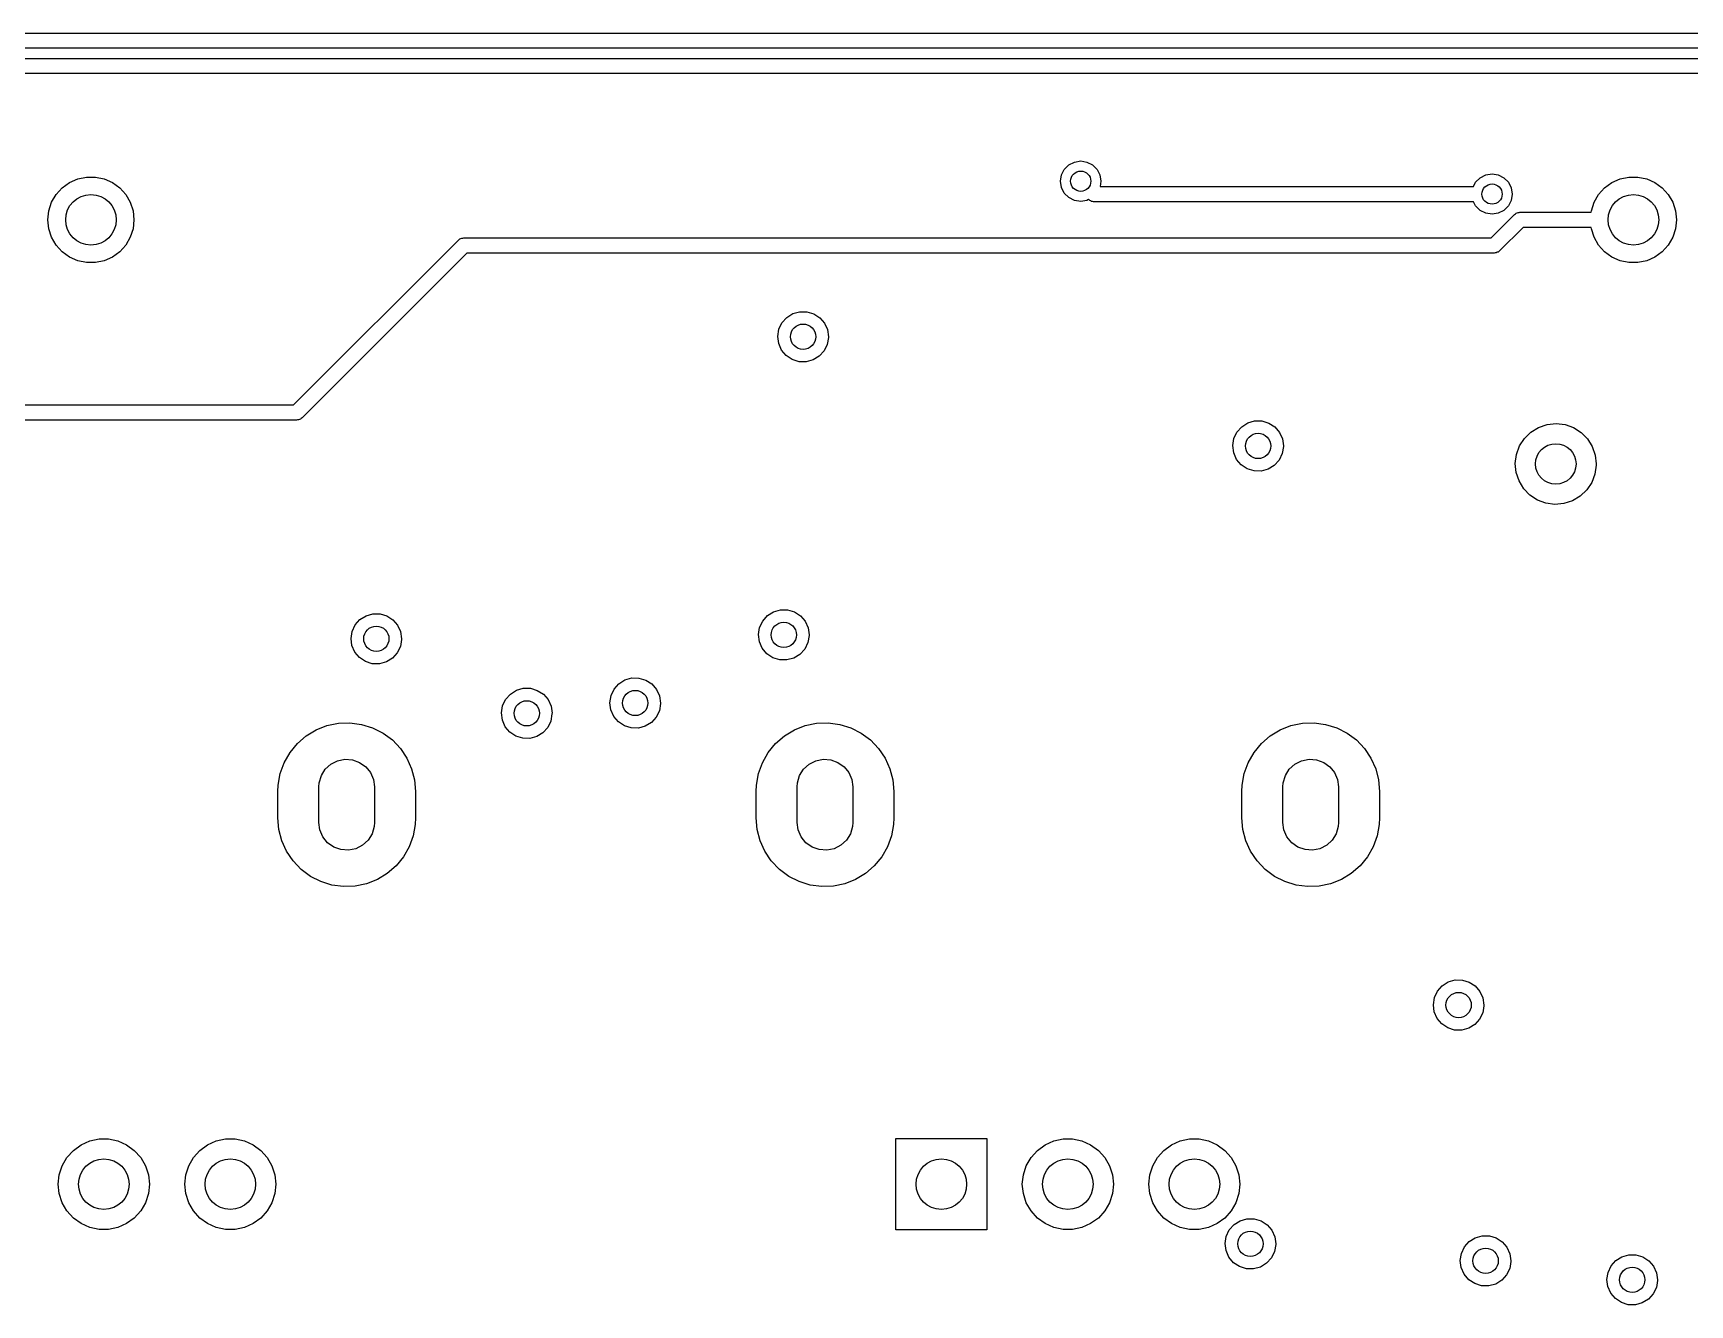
# Model space of a CAD drawing. Extents: x 74 to 207, y -143 to -33.
# Drawn here: x 139.57 to 172.31, y -142.09 to -116.96 of the extents above; entities that cross this region are included whole.
import ezdxf

# ---------------------------------------------------------------- set-up
doc = ezdxf.new("R2010")
doc.units = 0
doc.layers.add('BLACK', color=7, linetype='CONTINUOUS')

msp = doc.modelspace()

# ---------------------------------------------------------------- linework, layer by layer
at = {"layer": 'BLACK', "linetype": 'CONTINUOUS'}
for p, q in [((135.766, -116.961), (193.108, -116.961)), ((134.103, -117.461), (192.211, -117.461)), ((193.046, -117.261), (135.704, -117.261)), ((192.149, -117.761), (134.165, -117.761)), ((160.15, -119.508), (160.274, -119.488)), ((160.274, -119.488), (160.398, -119.508)), ((140.453, -119.842), (140.627, -119.805)), ((140.627, -119.805), (140.805, -119.805)), ((140.805, -119.805), (140.979, -119.842)), ((159.874, -119.888), (159.894, -119.764)), ((159.894, -119.764), (159.95, -119.653)), ((159.95, -119.653), (160.039, -119.564)), ((160.039, -119.564), (160.15, -119.508)), ((160.398, -119.508), (160.509, -119.564)), ((160.509, -119.564), (160.598, -119.653)), ((160.598, -119.653), (160.654, -119.764)), ((160.654, -119.764), (160.674, -119.888)), ((168.078, -119.907), (168.167, -119.818)), ((168.167, -119.818), (168.278, -119.762)), ((168.278, -119.762), (168.402, -119.742)), ((168.402, -119.742), (168.526, -119.762)), ((168.526, -119.762), (168.637, -119.818)), ((168.637, -119.818), (168.726, -119.907)), ((170.933, -119.842), (171.107, -119.805)), ((171.107, -119.805), (171.285, -119.805)), ((171.285, -119.805), (171.459, -119.842)), ((140.028, -120.15), (140.147, -120.018)), ((140.147, -120.018), (140.291, -119.914)), ((140.291, -119.914), (140.453, -119.842)), ((140.979, -119.842), (141.141, -119.914)), ((141.141, -119.914), (141.285, -120.018)), ((141.285, -120.018), (141.404, -120.15)), ((159.894, -120.012), (159.874, -119.888)), ((159.95, -120.123), (159.894, -120.012)), ((160.039, -120.212), (159.95, -120.123)), ((160.674, -119.888), (160.658, -119.992)), ((160.658, -119.992), (168.035, -119.992)), ((168.035, -119.992), (168.078, -119.907)), ((168.726, -119.907), (168.782, -120.018)), ((168.782, -120.018), (168.802, -120.142)), ((168.802, -120.142), (168.782, -120.266)), ((170.508, -120.15), (170.627, -120.018)), ((170.627, -120.018), (170.771, -119.914)), ((170.771, -119.914), (170.933, -119.842)), ((171.459, -119.842), (171.621, -119.914)), ((171.621, -119.914), (171.765, -120.018)), ((171.765, -120.018), (171.884, -120.15)), ((139.866, -120.65), (139.885, -120.473)), ((139.885, -120.473), (139.939, -120.304)), ((139.939, -120.304), (140.028, -120.15)), ((141.404, -120.15), (141.493, -120.304)), ((141.493, -120.304), (141.547, -120.473)), ((141.547, -120.473), (141.566, -120.65)), ((160.15, -120.268), (160.039, -120.212)), ((160.274, -120.288), (160.15, -120.268)), ((160.398, -120.268), (160.274, -120.288)), ((160.429, -120.252), (160.398, -120.268)), ((160.439, -120.258), (160.429, -120.252)), ((160.453, -120.272), (160.439, -120.258)), ((160.472, -120.277), (160.453, -120.272)), ((160.489, -120.287), (160.472, -120.277)), ((160.509, -120.287), (160.489, -120.287)), ((160.528, -120.292), (160.509, -120.287)), ((168.035, -120.292), (160.528, -120.292)), ((168.078, -120.377), (168.035, -120.292)), ((168.167, -120.466), (168.078, -120.377)), ((168.278, -120.522), (168.167, -120.466)), ((168.637, -120.466), (168.526, -120.522)), ((168.726, -120.377), (168.637, -120.466)), ((168.782, -120.266), (168.726, -120.377)), ((170.362, -120.5), (170.365, -120.473)), ((170.365, -120.473), (170.419, -120.304)), ((170.419, -120.304), (170.508, -120.15)), ((171.884, -120.15), (171.973, -120.304)), ((171.973, -120.304), (172.027, -120.473)), ((172.027, -120.473), (172.046, -120.65)), ((139.885, -120.827), (139.866, -120.65)), ((141.566, -120.65), (141.547, -120.827)), ((168.402, -120.542), (168.278, -120.522)), ((168.384, -121.008), (168.848, -120.544)), ((168.526, -120.522), (168.402, -120.542)), ((169.016, -120.8), (168.552, -121.264)), ((168.848, -120.544), (168.865, -120.534)), ((168.865, -120.534), (168.879, -120.52)), ((168.879, -120.52), (168.898, -120.515)), ((168.898, -120.515), (168.915, -120.505)), ((168.915, -120.505), (168.935, -120.505)), ((168.935, -120.505), (168.954, -120.5)), ((168.954, -120.5), (170.362, -120.5)), ((170.362, -120.8), (169.016, -120.8)), ((170.365, -120.827), (170.362, -120.8)), ((172.046, -120.65), (172.027, -120.827)), ((139.939, -120.996), (139.885, -120.827)), ((140.028, -121.15), (139.939, -120.996)), ((141.493, -120.996), (141.404, -121.15)), ((141.547, -120.827), (141.493, -120.996)), ((144.718, -124.31), (147.976, -121.052)), ((147.976, -121.052), (147.993, -121.042)), ((147.993, -121.042), (148.007, -121.028)), ((148.007, -121.028), (148.026, -121.023)), ((148.026, -121.023), (148.043, -121.013)), ((148.043, -121.013), (148.063, -121.013)), ((148.063, -121.013), (148.082, -121.008)), ((148.082, -121.008), (168.384, -121.008)), ((170.419, -120.996), (170.365, -120.827)), ((170.508, -121.15), (170.419, -120.996)), ((171.973, -120.996), (171.884, -121.15)), ((172.027, -120.827), (171.973, -120.996)), ((140.147, -121.282), (140.028, -121.15)), ((140.291, -121.386), (140.147, -121.282)), ((140.453, -121.458), (140.291, -121.386)), ((141.141, -121.386), (140.979, -121.458)), ((141.285, -121.282), (141.141, -121.386)), ((141.404, -121.15), (141.285, -121.282)), ((148.144, -121.308), (144.886, -124.566)), ((168.446, -121.308), (148.144, -121.308)), ((168.465, -121.303), (168.446, -121.308)), ((168.485, -121.303), (168.465, -121.303)), ((168.502, -121.293), (168.485, -121.303)), ((168.521, -121.288), (168.502, -121.293)), ((168.535, -121.274), (168.521, -121.288)), ((168.552, -121.264), (168.535, -121.274)), ((170.627, -121.282), (170.508, -121.15)), ((170.771, -121.386), (170.627, -121.282)), ((170.933, -121.458), (170.771, -121.386)), ((171.621, -121.386), (171.459, -121.458)), ((171.765, -121.282), (171.621, -121.386)), ((171.884, -121.15), (171.765, -121.282)), ((140.627, -121.495), (140.453, -121.458)), ((140.805, -121.495), (140.627, -121.495)), ((140.979, -121.458), (140.805, -121.495)), ((171.107, -121.495), (170.933, -121.458)), ((171.285, -121.495), (171.107, -121.495)), ((171.459, -121.458), (171.285, -121.495)), ((154.309, -122.815), (154.37, -122.687)), ((154.37, -122.687), (154.464, -122.581)), ((154.464, -122.581), (154.583, -122.505)), ((154.583, -122.505), (154.72, -122.466)), ((154.72, -122.466), (154.862, -122.467)), ((154.862, -122.467), (154.997, -122.508)), ((154.997, -122.508), (155.116, -122.585)), ((155.116, -122.585), (155.209, -122.692)), ((155.209, -122.692), (155.268, -122.821)), ((154.288, -122.955), (154.309, -122.815)), ((154.306, -123.096), (154.288, -122.955)), ((155.287, -122.974), (155.264, -123.113)), ((155.268, -122.821), (155.288, -122.961)), ((155.288, -122.961), (155.287, -122.974)), ((154.363, -123.226), (154.306, -123.096)), ((154.454, -123.334), (154.363, -123.226)), ((154.572, -123.413), (154.454, -123.334)), ((154.708, -123.455), (154.572, -123.413)), ((154.986, -123.42), (154.849, -123.458)), ((155.107, -123.346), (154.986, -123.42)), ((155.202, -123.241), (155.107, -123.346)), ((155.264, -123.113), (155.202, -123.241)), ((154.849, -123.458), (154.708, -123.455)), ((135.241, -124.31), (144.718, -124.31)), ((144.78, -124.61), (135.241, -124.61)), ((144.799, -124.605), (144.78, -124.61)), ((144.819, -124.605), (144.799, -124.605)), ((144.836, -124.595), (144.819, -124.605)), ((144.855, -124.59), (144.836, -124.595)), ((144.869, -124.576), (144.855, -124.59)), ((144.886, -124.566), (144.869, -124.576)), ((163.455, -124.74), (163.575, -124.664)), ((163.575, -124.664), (163.711, -124.625)), ((163.711, -124.625), (163.853, -124.626)), ((163.853, -124.626), (163.989, -124.667)), ((163.989, -124.667), (164.108, -124.744)), ((169.321, -124.752), (169.489, -124.695)), ((169.489, -124.695), (169.667, -124.676)), ((169.667, -124.676), (169.844, -124.697)), ((169.844, -124.697), (170.012, -124.757)), ((163.279, -125.114), (163.301, -124.974)), ((163.301, -124.974), (163.361, -124.846)), ((163.361, -124.846), (163.455, -124.74)), ((164.108, -124.744), (164.2, -124.851)), ((164.2, -124.851), (164.259, -124.98)), ((164.259, -124.98), (164.279, -125.12)), ((168.945, -125.12), (169.041, -124.97)), ((169.041, -124.97), (169.169, -124.846)), ((169.169, -124.846), (169.321, -124.752)), ((170.012, -124.757), (170.162, -124.853)), ((170.162, -124.853), (170.288, -124.979)), ((170.288, -124.979), (170.383, -125.13)), ((163.298, -125.255), (163.279, -125.114)), ((163.355, -125.385), (163.298, -125.255)), ((163.446, -125.493), (163.355, -125.385)), ((164.256, -125.272), (164.194, -125.4)), ((164.279, -125.133), (164.256, -125.272)), ((164.279, -125.12), (164.279, -125.133)), ((168.861, -125.465), (168.884, -125.288)), ((168.884, -125.288), (168.945, -125.12)), ((170.383, -125.13), (170.441, -125.299)), ((170.441, -125.299), (170.461, -125.476)), ((163.564, -125.572), (163.446, -125.493)), ((163.699, -125.614), (163.564, -125.572)), ((163.841, -125.617), (163.699, -125.614)), ((163.978, -125.579), (163.841, -125.617)), ((164.099, -125.505), (163.978, -125.579)), ((164.194, -125.4), (164.099, -125.505)), ((168.879, -125.642), (168.861, -125.465)), ((168.935, -125.812), (168.879, -125.642)), ((170.436, -125.675), (170.373, -125.842)), ((170.461, -125.498), (170.436, -125.675)), ((170.461, -125.476), (170.461, -125.498)), ((169.027, -125.964), (168.935, -125.812)), ((169.151, -126.092), (169.027, -125.964)), ((170.274, -125.99), (170.145, -126.113)), ((170.373, -125.842), (170.274, -125.99)), ((169.3, -126.19), (169.151, -126.092)), ((169.468, -126.252), (169.3, -126.19)), ((169.644, -126.276), (169.468, -126.252)), ((169.822, -126.26), (169.644, -126.276)), ((169.992, -126.205), (169.822, -126.26)), ((170.145, -126.113), (169.992, -126.205)), ((145.877, -128.784), (145.937, -128.656)), ((145.937, -128.656), (146.031, -128.55)), ((146.031, -128.55), (146.151, -128.474)), ((146.151, -128.474), (146.287, -128.435)), ((146.287, -128.435), (146.429, -128.436)), ((146.429, -128.436), (146.565, -128.477)), ((146.565, -128.477), (146.683, -128.554)), ((146.683, -128.554), (146.776, -128.661)), ((153.928, -128.708), (153.989, -128.58)), ((153.989, -128.58), (154.083, -128.473)), ((154.083, -128.473), (154.202, -128.398)), ((154.202, -128.398), (154.339, -128.359)), ((154.339, -128.359), (154.481, -128.36)), ((154.481, -128.36), (154.616, -128.4)), ((154.616, -128.4), (154.735, -128.477)), ((154.735, -128.477), (154.828, -128.585)), ((154.828, -128.585), (154.887, -128.714)), ((145.855, -128.924), (145.877, -128.784)), ((145.873, -129.065), (145.855, -128.924)), ((146.776, -128.661), (146.835, -128.79)), ((146.855, -128.943), (146.831, -129.082)), ((146.835, -128.79), (146.855, -128.93)), ((146.855, -128.93), (146.855, -128.943)), ((153.907, -128.848), (153.928, -128.708)), ((153.925, -128.989), (153.907, -128.848)), ((154.906, -128.866), (154.883, -129.006)), ((154.887, -128.714), (154.907, -128.854)), ((154.907, -128.854), (154.906, -128.866)), ((145.93, -129.195), (145.873, -129.065)), ((146.022, -129.303), (145.93, -129.195)), ((146.14, -129.382), (146.022, -129.303)), ((146.674, -129.315), (146.553, -129.389)), ((146.769, -129.21), (146.674, -129.315)), ((146.831, -129.082), (146.769, -129.21)), ((153.982, -129.118), (153.925, -128.989)), ((154.073, -129.227), (153.982, -129.118)), ((154.191, -129.305), (154.073, -129.227)), ((154.327, -129.348), (154.191, -129.305)), ((154.605, -129.313), (154.468, -129.35)), ((154.726, -129.239), (154.605, -129.313)), ((154.821, -129.134), (154.726, -129.239)), ((154.883, -129.006), (154.821, -129.134)), ((146.275, -129.424), (146.14, -129.382)), ((146.417, -129.427), (146.275, -129.424)), ((146.553, -129.389), (146.417, -129.427)), ((154.468, -129.35), (154.327, -129.348)), ((149.003, -130.023), (149.122, -129.947)), ((149.122, -129.947), (149.259, -129.908)), ((149.259, -129.908), (149.401, -129.909)), ((149.401, -129.909), (149.536, -129.95)), ((149.536, -129.95), (149.655, -130.027)), ((150.993, -130.054), (151.054, -129.926)), ((151.054, -129.926), (151.147, -129.82)), ((151.147, -129.82), (151.267, -129.744)), ((151.267, -129.744), (151.404, -129.705)), ((151.404, -129.705), (151.545, -129.706)), ((151.545, -129.706), (151.681, -129.747)), ((151.681, -129.747), (151.8, -129.824)), ((151.8, -129.824), (151.893, -129.931)), ((151.893, -129.931), (151.951, -130.06)), ((148.827, -130.397), (148.848, -130.257)), ((148.848, -130.257), (148.909, -130.129)), ((148.909, -130.129), (149.003, -130.023)), ((149.655, -130.027), (149.748, -130.134)), ((149.748, -130.134), (149.807, -130.263)), ((149.807, -130.263), (149.827, -130.404)), ((150.972, -130.194), (150.993, -130.054)), ((150.99, -130.335), (150.972, -130.194)), ((151.971, -130.213), (151.948, -130.352)), ((151.951, -130.06), (151.971, -130.2)), ((151.971, -130.2), (151.971, -130.213)), ((145.379, -130.647), (145.604, -130.6)), ((145.604, -130.6), (145.834, -130.592)), ((145.834, -130.592), (146.062, -130.622)), ((146.062, -130.622), (146.282, -130.69)), ((148.845, -130.538), (148.827, -130.397)), ((148.902, -130.668), (148.845, -130.538)), ((149.803, -130.556), (149.741, -130.683)), ((149.826, -130.416), (149.803, -130.556)), ((149.827, -130.404), (149.826, -130.416)), ((151.047, -130.465), (150.99, -130.335)), ((151.138, -130.573), (151.047, -130.465)), ((151.256, -130.652), (151.138, -130.573)), ((151.791, -130.585), (151.67, -130.659)), ((151.886, -130.48), (151.791, -130.585)), ((151.948, -130.352), (151.886, -130.48)), ((154.829, -130.647), (155.054, -130.6)), ((155.054, -130.6), (155.284, -130.592)), ((155.284, -130.592), (155.512, -130.622)), ((155.512, -130.622), (155.732, -130.69)), ((164.429, -130.647), (164.654, -130.6)), ((164.654, -130.6), (164.884, -130.592)), ((164.884, -130.592), (165.112, -130.622)), ((165.112, -130.622), (165.332, -130.69)), ((144.795, -131.002), (144.969, -130.851)), ((144.969, -130.851), (145.165, -130.732)), ((145.165, -130.732), (145.379, -130.647)), ((146.282, -130.69), (146.487, -130.794)), ((146.487, -130.794), (146.671, -130.931)), ((146.671, -130.931), (146.83, -131.098)), ((148.993, -130.776), (148.902, -130.668)), ((149.111, -130.855), (148.993, -130.776)), ((149.247, -130.897), (149.111, -130.855)), ((149.388, -130.9), (149.247, -130.897)), ((149.525, -130.862), (149.388, -130.9)), ((149.646, -130.788), (149.525, -130.862)), ((149.741, -130.683), (149.646, -130.788)), ((151.392, -130.694), (151.256, -130.652)), ((151.533, -130.697), (151.392, -130.694)), ((151.67, -130.659), (151.533, -130.697)), ((154.245, -131.002), (154.419, -130.851)), ((154.419, -130.851), (154.615, -130.732)), ((154.615, -130.732), (154.829, -130.647)), ((155.732, -130.69), (155.937, -130.794)), ((155.937, -130.794), (156.121, -130.931)), ((156.121, -130.931), (156.28, -131.098)), ((163.845, -131.002), (164.019, -130.851)), ((164.019, -130.851), (164.215, -130.732)), ((164.215, -130.732), (164.429, -130.647)), ((165.332, -130.69), (165.537, -130.794)), ((165.537, -130.794), (165.721, -130.931)), ((165.721, -130.931), (165.88, -131.098)), ((144.535, -131.38), (144.649, -131.18)), ((144.649, -131.18), (144.795, -131.002)), ((146.83, -131.098), (146.958, -131.289)), ((153.985, -131.38), (154.099, -131.18)), ((154.099, -131.18), (154.245, -131.002)), ((156.28, -131.098), (156.408, -131.289)), ((163.585, -131.38), (163.699, -131.18)), ((163.699, -131.18), (163.845, -131.002)), ((165.88, -131.098), (166.008, -131.289)), ((144.416, -131.822), (144.457, -131.596)), ((144.457, -131.596), (144.535, -131.38)), ((145.268, -131.636), (145.346, -131.509)), ((145.346, -131.509), (145.456, -131.408)), ((145.456, -131.408), (145.589, -131.341)), ((145.589, -131.341), (145.735, -131.311)), ((145.735, -131.311), (145.884, -131.322)), ((145.884, -131.322), (146.025, -131.373)), ((146.025, -131.373), (146.147, -131.459)), ((146.147, -131.459), (146.24, -131.575)), ((146.24, -131.575), (146.3, -131.712)), ((146.958, -131.289), (147.053, -131.498)), ((147.053, -131.498), (147.111, -131.721)), ((153.866, -131.822), (153.907, -131.596)), ((153.907, -131.596), (153.985, -131.38)), ((154.718, -131.636), (154.796, -131.509)), ((154.796, -131.509), (154.906, -131.408)), ((154.906, -131.408), (155.039, -131.341)), ((155.039, -131.341), (155.185, -131.311)), ((155.185, -131.311), (155.334, -131.322)), ((155.334, -131.322), (155.475, -131.373)), ((155.475, -131.373), (155.597, -131.459)), ((155.597, -131.459), (155.69, -131.575)), ((155.69, -131.575), (155.75, -131.712)), ((156.408, -131.289), (156.503, -131.498)), ((156.503, -131.498), (156.561, -131.721)), ((163.466, -131.822), (163.507, -131.596)), ((163.507, -131.596), (163.585, -131.38)), ((164.318, -131.636), (164.396, -131.509)), ((164.396, -131.509), (164.506, -131.408)), ((164.506, -131.408), (164.639, -131.341)), ((164.639, -131.341), (164.785, -131.311)), ((164.785, -131.311), (164.934, -131.322)), ((164.934, -131.322), (165.075, -131.373)), ((165.075, -131.373), (165.197, -131.459)), ((165.197, -131.459), (165.29, -131.575)), ((165.29, -131.575), (165.35, -131.712)), ((166.008, -131.289), (166.103, -131.498)), ((166.103, -131.498), (166.161, -131.721)), ((144.41, -131.95), (144.416, -131.822)), ((145.22, -131.86), (145.226, -131.78)), ((145.22, -132.56), (145.22, -131.86)), ((145.226, -131.78), (145.268, -131.636)), ((146.3, -131.712), (146.32, -131.86)), ((146.32, -131.86), (146.32, -132.56)), ((147.111, -131.721), (147.13, -131.95)), ((153.86, -131.95), (153.866, -131.822)), ((154.67, -131.86), (154.676, -131.78)), ((154.67, -132.56), (154.67, -131.86)), ((154.676, -131.78), (154.718, -131.636)), ((155.75, -131.712), (155.77, -131.86)), ((155.77, -131.86), (155.77, -132.56)), ((156.561, -131.721), (156.58, -131.95)), ((163.46, -131.95), (163.466, -131.822)), ((164.27, -131.86), (164.276, -131.78)), ((164.27, -132.56), (164.27, -131.86)), ((164.276, -131.78), (164.318, -131.636)), ((165.35, -131.712), (165.37, -131.86)), ((165.37, -131.86), (165.37, -132.56)), ((166.161, -131.721), (166.18, -131.95)), ((144.41, -132.47), (144.41, -131.95)), ((147.13, -131.95), (147.13, -132.47)), ((153.86, -132.47), (153.86, -131.95)), ((156.58, -131.95), (156.58, -132.47)), ((163.46, -132.47), (163.46, -131.95)), ((166.18, -131.95), (166.18, -132.47)), ((144.429, -132.699), (144.41, -132.47)), ((145.24, -132.708), (145.22, -132.56)), ((146.32, -132.56), (146.314, -132.64)), ((147.13, -132.47), (147.124, -132.598)), ((153.879, -132.699), (153.86, -132.47)), ((154.69, -132.708), (154.67, -132.56)), ((155.77, -132.56), (155.764, -132.64)), ((156.58, -132.47), (156.574, -132.598)), ((163.479, -132.699), (163.46, -132.47)), ((164.29, -132.708), (164.27, -132.56)), ((165.37, -132.56), (165.364, -132.64)), ((166.18, -132.47), (166.174, -132.598)), ((144.487, -132.922), (144.429, -132.699)), ((145.3, -132.845), (145.24, -132.708)), ((145.393, -132.961), (145.3, -132.845)), ((146.194, -132.911), (146.084, -133.012)), ((146.272, -132.784), (146.194, -132.911)), ((146.314, -132.64), (146.272, -132.784)), ((147.083, -132.824), (147.005, -133.04)), ((147.124, -132.598), (147.083, -132.824)), ((153.937, -132.922), (153.879, -132.699)), ((154.75, -132.845), (154.69, -132.708)), ((154.843, -132.961), (154.75, -132.845)), ((155.644, -132.911), (155.534, -133.012)), ((155.722, -132.784), (155.644, -132.911)), ((155.764, -132.64), (155.722, -132.784)), ((156.533, -132.824), (156.455, -133.04)), ((156.574, -132.598), (156.533, -132.824)), ((163.537, -132.922), (163.479, -132.699)), ((164.35, -132.845), (164.29, -132.708)), ((164.443, -132.961), (164.35, -132.845)), ((165.244, -132.911), (165.134, -133.012)), ((165.322, -132.784), (165.244, -132.911)), ((165.364, -132.64), (165.322, -132.784)), ((166.133, -132.824), (166.055, -133.04)), ((166.174, -132.598), (166.133, -132.824)), ((144.582, -133.131), (144.487, -132.922)), ((144.71, -133.322), (144.582, -133.131)), ((145.515, -133.047), (145.393, -132.961)), ((145.656, -133.098), (145.515, -133.047)), ((145.805, -133.109), (145.656, -133.098)), ((145.951, -133.079), (145.805, -133.109)), ((146.084, -133.012), (145.951, -133.079)), ((146.891, -133.24), (146.745, -133.418)), ((147.005, -133.04), (146.891, -133.24)), ((154.032, -133.131), (153.937, -132.922)), ((154.16, -133.322), (154.032, -133.131)), ((154.965, -133.047), (154.843, -132.961)), ((155.106, -133.098), (154.965, -133.047)), ((155.255, -133.109), (155.106, -133.098)), ((155.401, -133.079), (155.255, -133.109)), ((155.534, -133.012), (155.401, -133.079)), ((156.341, -133.24), (156.195, -133.418)), ((156.455, -133.04), (156.341, -133.24)), ((163.632, -133.131), (163.537, -132.922)), ((163.76, -133.322), (163.632, -133.131)), ((164.565, -133.047), (164.443, -132.961)), ((164.706, -133.098), (164.565, -133.047)), ((164.855, -133.109), (164.706, -133.098)), ((165.001, -133.079), (164.855, -133.109)), ((165.134, -133.012), (165.001, -133.079)), ((165.941, -133.24), (165.795, -133.418)), ((166.055, -133.04), (165.941, -133.24)), ((144.869, -133.489), (144.71, -133.322)), ((145.053, -133.626), (144.869, -133.489)), ((146.571, -133.569), (146.375, -133.688)), ((146.745, -133.418), (146.571, -133.569)), ((154.319, -133.489), (154.16, -133.322)), ((154.503, -133.626), (154.319, -133.489)), ((156.021, -133.569), (155.825, -133.688)), ((156.195, -133.418), (156.021, -133.569)), ((163.919, -133.489), (163.76, -133.322)), ((164.103, -133.626), (163.919, -133.489)), ((165.621, -133.569), (165.425, -133.688)), ((165.795, -133.418), (165.621, -133.569)), ((145.258, -133.73), (145.053, -133.626)), ((145.478, -133.798), (145.258, -133.73)), ((145.706, -133.828), (145.478, -133.798)), ((145.936, -133.82), (145.706, -133.828)), ((146.161, -133.773), (145.936, -133.82)), ((146.375, -133.688), (146.161, -133.773)), ((154.708, -133.73), (154.503, -133.626)), ((154.928, -133.798), (154.708, -133.73)), ((155.156, -133.828), (154.928, -133.798)), ((155.386, -133.82), (155.156, -133.828)), ((155.611, -133.773), (155.386, -133.82)), ((155.825, -133.688), (155.611, -133.773)), ((164.308, -133.73), (164.103, -133.626)), ((164.528, -133.798), (164.308, -133.73)), ((164.756, -133.828), (164.528, -133.798)), ((164.986, -133.82), (164.756, -133.828)), ((165.211, -133.773), (164.986, -133.82)), ((165.425, -133.688), (165.211, -133.773)), ((167.324, -135.895), (167.418, -135.789)), ((167.418, -135.789), (167.537, -135.713)), ((167.537, -135.713), (167.674, -135.674)), ((167.674, -135.674), (167.816, -135.675)), ((167.816, -135.675), (167.951, -135.716)), ((167.951, -135.716), (168.07, -135.793)), ((168.07, -135.793), (168.163, -135.9)), ((167.242, -136.163), (167.263, -136.023)), ((167.26, -136.304), (167.242, -136.163)), ((167.263, -136.023), (167.324, -135.895)), ((168.163, -135.9), (168.222, -136.029)), ((168.241, -136.182), (168.218, -136.321)), ((168.222, -136.029), (168.242, -136.169)), ((168.242, -136.169), (168.241, -136.182)), ((167.317, -136.434), (167.26, -136.304)), ((167.408, -136.542), (167.317, -136.434)), ((168.156, -136.449), (168.061, -136.554)), ((168.218, -136.321), (168.156, -136.449)), ((167.526, -136.621), (167.408, -136.542)), ((167.662, -136.663), (167.526, -136.621)), ((167.803, -136.666), (167.662, -136.663)), ((167.94, -136.628), (167.803, -136.666)), ((168.061, -136.554), (167.94, -136.628)), ((140.242, -139.181), (140.368, -139.041)), ((140.368, -139.041), (140.52, -138.931)), ((140.52, -138.931), (140.692, -138.854)), ((140.692, -138.854), (140.876, -138.815)), ((140.876, -138.815), (141.064, -138.815)), ((141.064, -138.815), (141.248, -138.854)), ((141.248, -138.854), (141.42, -138.931)), ((141.42, -138.931), (141.572, -139.041)), ((141.572, -139.041), (141.698, -139.181)), ((142.742, -139.181), (142.868, -139.041)), ((142.868, -139.041), (143.02, -138.931)), ((143.02, -138.931), (143.192, -138.854)), ((143.192, -138.854), (143.376, -138.815)), ((143.376, -138.815), (143.564, -138.815)), ((143.564, -138.815), (143.748, -138.854)), ((143.748, -138.854), (143.92, -138.931)), ((143.92, -138.931), (144.072, -139.041)), ((144.072, -139.041), (144.198, -139.181)), ((156.62, -140.61), (156.62, -138.81)), ((156.62, -138.81), (158.42, -138.81)), ((158.42, -138.81), (158.42, -140.61)), ((159.292, -139.181), (159.418, -139.041)), ((159.418, -139.041), (159.57, -138.931)), ((159.57, -138.931), (159.742, -138.854)), ((159.742, -138.854), (159.926, -138.815)), ((159.926, -138.815), (160.114, -138.815)), ((160.114, -138.815), (160.298, -138.854)), ((160.298, -138.854), (160.47, -138.931)), ((160.47, -138.931), (160.622, -139.041)), ((160.622, -139.041), (160.748, -139.181)), ((161.792, -139.181), (161.918, -139.041)), ((161.918, -139.041), (162.07, -138.931)), ((162.07, -138.931), (162.242, -138.854)), ((162.242, -138.854), (162.426, -138.815)), ((162.426, -138.815), (162.614, -138.815)), ((162.614, -138.815), (162.798, -138.854)), ((162.798, -138.854), (162.97, -138.931)), ((162.97, -138.931), (163.122, -139.041)), ((163.122, -139.041), (163.248, -139.181)), ((140.09, -139.523), (140.148, -139.344)), ((140.148, -139.344), (140.242, -139.181)), ((141.698, -139.181), (141.792, -139.344)), ((141.792, -139.344), (141.85, -139.523)), ((142.59, -139.523), (142.648, -139.344)), ((142.648, -139.344), (142.742, -139.181)), ((144.198, -139.181), (144.292, -139.344)), ((144.292, -139.344), (144.35, -139.523)), ((159.14, -139.523), (159.198, -139.344)), ((159.198, -139.344), (159.292, -139.181)), ((160.748, -139.181), (160.842, -139.344)), ((160.842, -139.344), (160.9, -139.523)), ((161.64, -139.523), (161.698, -139.344)), ((161.698, -139.344), (161.792, -139.181)), ((163.248, -139.181), (163.342, -139.344)), ((163.342, -139.344), (163.4, -139.523)), ((140.07, -139.71), (140.09, -139.523)), ((140.09, -139.897), (140.07, -139.71)), ((141.85, -139.523), (141.87, -139.71)), ((141.87, -139.71), (141.85, -139.897)), ((142.57, -139.71), (142.59, -139.523)), ((142.59, -139.897), (142.57, -139.71)), ((144.35, -139.523), (144.37, -139.71)), ((144.37, -139.71), (144.35, -139.897)), ((159.12, -139.71), (159.14, -139.523)), ((159.14, -139.897), (159.12, -139.71)), ((160.9, -139.523), (160.92, -139.71)), ((160.92, -139.71), (160.9, -139.897)), ((161.62, -139.71), (161.64, -139.523)), ((161.64, -139.897), (161.62, -139.71)), ((163.4, -139.523), (163.42, -139.71)), ((163.42, -139.71), (163.4, -139.897)), ((140.148, -140.076), (140.09, -139.897)), ((140.242, -140.239), (140.148, -140.076)), ((141.792, -140.076), (141.698, -140.239)), ((141.85, -139.897), (141.792, -140.076)), ((142.648, -140.076), (142.59, -139.897)), ((142.742, -140.239), (142.648, -140.076)), ((144.292, -140.076), (144.198, -140.239)), ((144.35, -139.897), (144.292, -140.076)), ((159.198, -140.076), (159.14, -139.897)), ((159.292, -140.239), (159.198, -140.076)), ((160.842, -140.076), (160.748, -140.239)), ((160.9, -139.897), (160.842, -140.076)), ((161.698, -140.076), (161.64, -139.897)), ((161.792, -140.239), (161.698, -140.076)), ((163.342, -140.076), (163.248, -140.239)), ((163.4, -139.897), (163.342, -140.076)), ((140.368, -140.379), (140.242, -140.239)), ((140.52, -140.489), (140.368, -140.379)), ((141.572, -140.379), (141.42, -140.489)), ((141.698, -140.239), (141.572, -140.379)), ((142.868, -140.379), (142.742, -140.239)), ((143.02, -140.489), (142.868, -140.379)), ((144.072, -140.379), (143.92, -140.489)), ((144.198, -140.239), (144.072, -140.379)), ((159.418, -140.379), (159.292, -140.239)), ((159.57, -140.489), (159.418, -140.379)), ((160.622, -140.379), (160.47, -140.489)), ((160.748, -140.239), (160.622, -140.379)), ((161.918, -140.379), (161.792, -140.239)), ((162.07, -140.489), (161.918, -140.379)), ((163.122, -140.379), (162.97, -140.489)), ((163.248, -140.239), (163.122, -140.379)), ((163.303, -140.507), (163.423, -140.432)), ((163.423, -140.432), (163.559, -140.393)), ((163.559, -140.393), (163.701, -140.394)), ((163.701, -140.394), (163.837, -140.434)), ((163.837, -140.434), (163.955, -140.511)), ((140.692, -140.566), (140.52, -140.489)), ((140.876, -140.605), (140.692, -140.566)), ((141.064, -140.605), (140.876, -140.605)), ((141.248, -140.566), (141.064, -140.605)), ((141.42, -140.489), (141.248, -140.566)), ((143.192, -140.566), (143.02, -140.489)), ((143.376, -140.605), (143.192, -140.566)), ((143.564, -140.605), (143.376, -140.605)), ((143.748, -140.566), (143.564, -140.605)), ((143.92, -140.489), (143.748, -140.566)), ((158.42, -140.61), (156.62, -140.61)), ((159.742, -140.566), (159.57, -140.489)), ((159.926, -140.605), (159.742, -140.566)), ((160.114, -140.605), (159.926, -140.605)), ((160.298, -140.566), (160.114, -140.605)), ((160.47, -140.489), (160.298, -140.566)), ((162.242, -140.566), (162.07, -140.489)), ((162.426, -140.605), (162.242, -140.566)), ((162.614, -140.605), (162.426, -140.605)), ((162.798, -140.566), (162.614, -140.605)), ((162.97, -140.489), (162.798, -140.566)), ((163.127, -140.882), (163.149, -140.742)), ((163.149, -140.742), (163.209, -140.614)), ((163.209, -140.614), (163.303, -140.507)), ((163.955, -140.511), (164.048, -140.619)), ((164.048, -140.619), (164.107, -140.748)), ((164.107, -140.748), (164.127, -140.888)), ((167.951, -140.843), (168.071, -140.768)), ((168.071, -140.768), (168.207, -140.729)), ((168.207, -140.729), (168.349, -140.729)), ((168.349, -140.729), (168.485, -140.77)), ((168.485, -140.77), (168.604, -140.847)), ((163.145, -141.023), (163.127, -140.882)), ((163.202, -141.152), (163.145, -141.023)), ((164.103, -141.04), (164.041, -141.168)), ((164.127, -140.9), (164.103, -141.04)), ((164.127, -140.888), (164.127, -140.9)), ((167.775, -141.218), (167.797, -141.078)), ((167.797, -141.078), (167.857, -140.949)), ((167.857, -140.949), (167.951, -140.843)), ((168.604, -140.847), (168.696, -140.955)), ((168.696, -140.955), (168.755, -141.084)), ((168.755, -141.084), (168.775, -141.224)), ((163.294, -141.261), (163.202, -141.152)), ((163.412, -141.339), (163.294, -141.261)), ((163.547, -141.382), (163.412, -141.339)), ((163.689, -141.384), (163.547, -141.382)), ((163.825, -141.347), (163.689, -141.384)), ((163.946, -141.273), (163.825, -141.347)), ((164.041, -141.168), (163.946, -141.273)), ((167.793, -141.358), (167.775, -141.218)), ((167.851, -141.488), (167.793, -141.358)), ((168.751, -141.376), (168.69, -141.504)), ((168.775, -141.236), (168.751, -141.376)), ((168.775, -141.224), (168.775, -141.236)), ((170.694, -141.453), (170.755, -141.325)), ((170.755, -141.325), (170.848, -141.219)), ((170.848, -141.219), (170.968, -141.143)), ((170.968, -141.143), (171.105, -141.104)), ((171.105, -141.104), (171.246, -141.105)), ((171.246, -141.105), (171.382, -141.145)), ((171.382, -141.145), (171.501, -141.223)), ((171.501, -141.223), (171.594, -141.33)), ((171.594, -141.33), (171.652, -141.459)), ((167.942, -141.597), (167.851, -141.488)), ((168.06, -141.675), (167.942, -141.597)), ((168.195, -141.718), (168.06, -141.675)), ((168.337, -141.72), (168.195, -141.718)), ((168.474, -141.683), (168.337, -141.72)), ((168.594, -141.609), (168.474, -141.683)), ((168.69, -141.504), (168.594, -141.609)), ((170.672, -141.593), (170.694, -141.453)), ((170.691, -141.734), (170.672, -141.593)), ((170.748, -141.864), (170.691, -141.734)), ((171.649, -141.751), (171.587, -141.879)), ((171.672, -141.612), (171.649, -141.751)), ((171.652, -141.459), (171.672, -141.599)), ((171.672, -141.599), (171.672, -141.612)), ((170.839, -141.972), (170.748, -141.864)), ((170.957, -142.051), (170.839, -141.972)), ((171.093, -142.093), (170.957, -142.051)), ((171.371, -142.058), (171.234, -142.095)), ((171.492, -141.984), (171.371, -142.058)), ((171.587, -141.879), (171.492, -141.984)), ((171.234, -142.095), (171.093, -142.093))]:
    msp.add_line(p, q, dxfattribs=at)
at = {"layer": 'BLACK'}
for centre, radius in [((160.274, -119.888), 0.2), ((168.402, -120.142), 0.2), ((140.716, -120.65), 0.5), ((171.196, -120.65), 0.5), ((154.788, -122.961), 0.25), ((163.779, -125.12), 0.25), ((169.661, -125.476), 0.4), ((154.407, -128.854), 0.25), ((146.355, -128.93), 0.25), ((151.471, -130.2), 0.25), ((149.327, -130.404), 0.25), ((167.742, -136.169), 0.25), ((140.97, -139.71), 0.5), ((143.47, -139.71), 0.5), ((157.52, -139.71), 0.5), ((160.02, -139.71), 0.5), ((162.52, -139.71), 0.5), ((163.627, -140.888), 0.25), ((168.275, -141.224), 0.25), ((171.172, -141.599), 0.25)]:
    msp.add_circle(centre, radius, dxfattribs=at)

doc.saveas('drawing.dxf')
